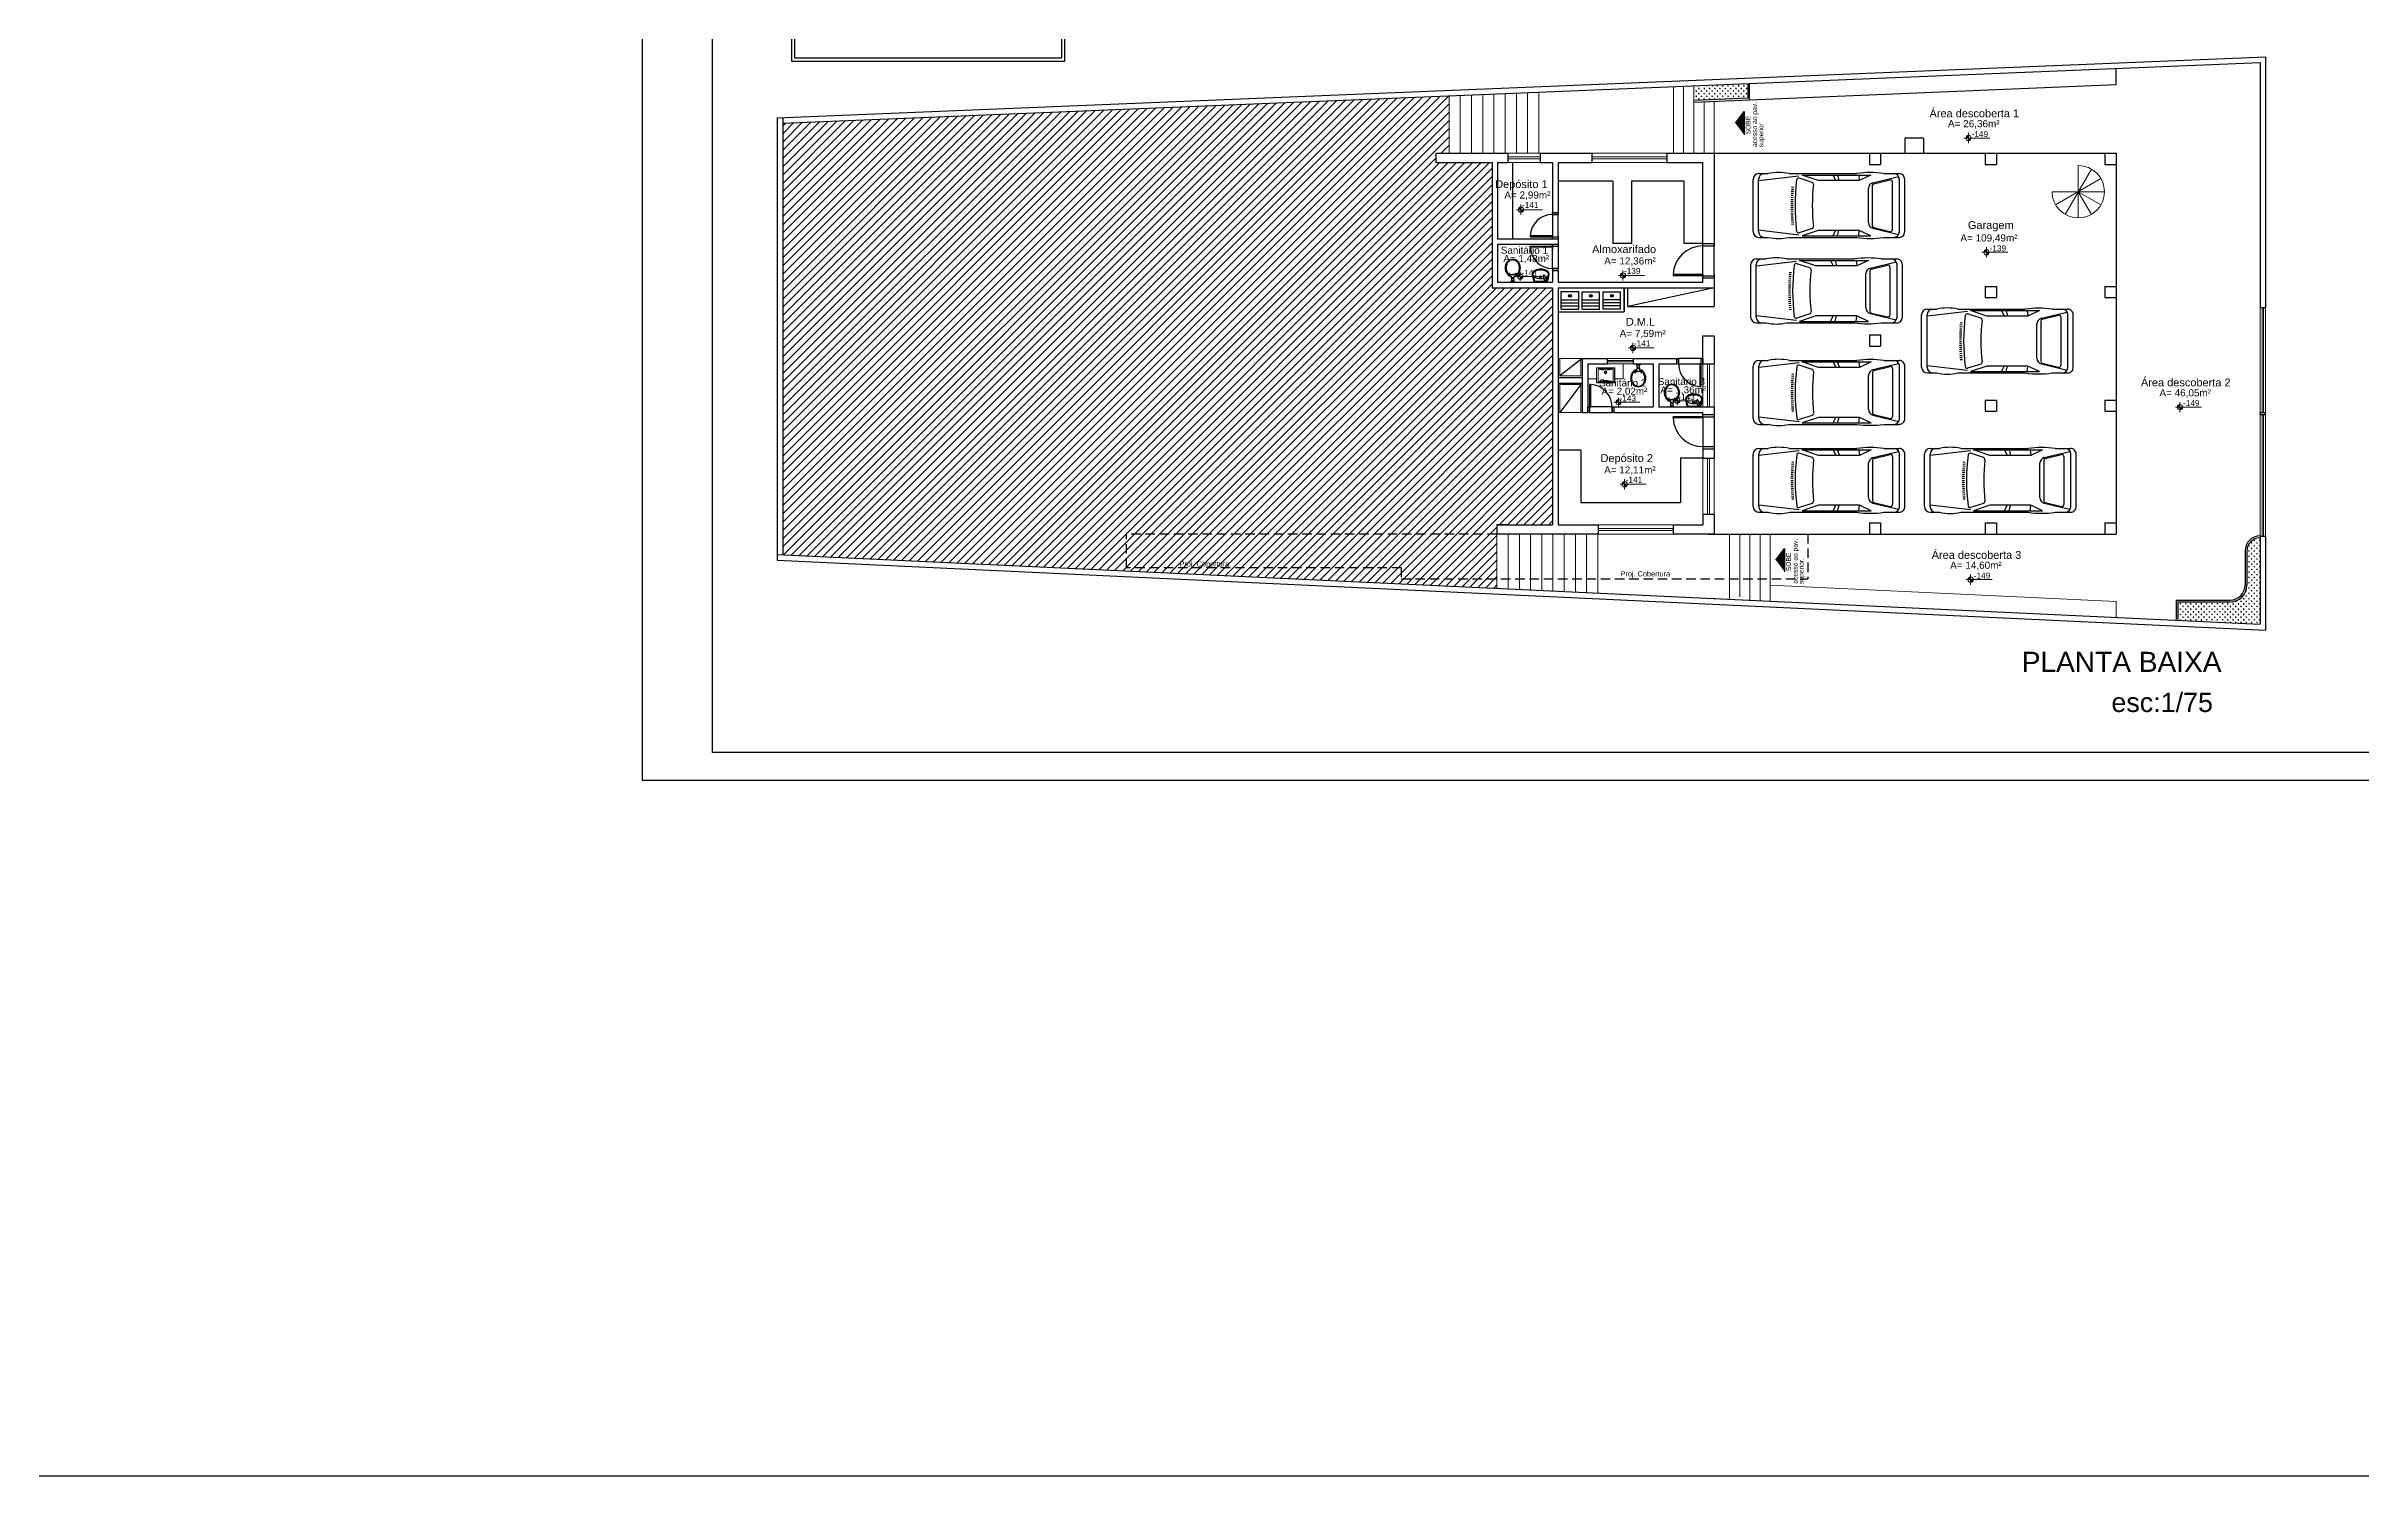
# Model space of a CAD drawing. Extents: x -165 to 197, y 154 to 653.
# Drawn here: x 74.9 to 136.8, y 371.2 to 409.5 of the extents above; entities that cross this region are included whole.
import ezdxf
from ezdxf.enums import TextEntityAlignment as Align

# ---------------------------------------------------------------- set-up
doc = ezdxf.new("R2010")
doc.units = 0
doc.header["$MEASUREMENT"] = 0
doc.linetypes.add('CONTINUO', pattern=[0])
doc.linetypes.add('HIDDEN2', pattern=[4.7625, 3.175, -1.5875])
doc.layers.get('0').update_dxf_attribs({"linetype": 'CONTINUOUS'})
for name, color, linetype, lineweight in [('AIT-ESQUADRIA 34', 252, 'CONTINUOUS', 15), ('AIT-PAREDE', 4, 'CONTINUOUS', 30), ('construir', 1, 'CONTINUOUS', 25), ('COTA de NIVEL', 12, 'CONTINUOUS', 20), ('DEMOLIR', 40, 'CONTINUOUS', 25), ('FININHA', 251, 'CONTINUOUS', 25), ('LAYOUT', 251, 'CONTINUOUS', 25), ('LAYOUT FIXO', 251, 'CONTINUOUS', 25), ('TEXTO-190', 190, 'CONTINUOUS', 20)]:
    doc.layers.add(name, color=color, linetype=linetype, lineweight=lineweight)
for name, color, linetype in [('AIT-PORTAS', 2, 'CONTINUOUS'), ('AIT-TRACO17', 7, 'CONTINUOUS'), ('AIT-VEGETAÇÃO 25', 92, 'CONTINUOUS'), ('COTA', 1, 'CONTINUOUS'), ('MARGEM', 4, 'CONTINUOUS'), ('PROJECAO', 5, 'HIDDEN2'), ('TEXTO', 190, 'CONTINUOUS')]:
    doc.layers.add(name, color=color, linetype=linetype)
doc.styles.add('ARIAL', font='ARIAL.TTF', dxfattribs={"height": 0.18})
doc.styles.add('cota25', font='ARIAL.TTF', dxfattribs={"height": 0.06})
doc.styles.add('PLANTA', font='stylu.ttf', dxfattribs={"height": 0.22})

# ---------------------------------------------------------------- blocks, each defined once
blk = doc.blocks.new('CARRO02')
at = {"linetype": 'Continuous'}
for p, q in [((0, 0.699), (0, -0.699)), ((0.143, 0.699), (0.143, -0.699)), ((0.566, 0.854), (0.155, 0.854)), ((0.854, 0.608), (0.169, 0.774)), ((0.333, -0.639), (0.333, 0.647)), ((0.83, 0.592), (0.396, 0.697)), ((2.746, 0.814), (0.904, 0.814)), ((0.904, 0.814), (1.215, 0.667)), ((1.231, 0.814), (1.215, 0.667)), ((1.215, 0.667), (2.311, 0.667)), ((3.089, 0.854), (1.284, 0.854)), ((1.798, 0.814), (1.761, 0.667)), ((1.918, 0.814), (1.849, 0.667)), ((2.311, 0.667), (2.746, 0.814)), ((2.477, 0.614), (2.826, 0.727)), ((2.831, 0.789), (3.908, 0.663)), ((3.902, 0.854), (3.652, 0.854)), ((3.908, 0.699), (3.908, -0.699)), ((4.056, 0.699), (4.056, -0.699)), ((0.869, -0.534), (0.869, 0.542)), ((0.973, 0.457), (0.973, -0.457)), ((3.026, 0.496), (2.966, 0.491)), ((3.031, 0.441), (2.97, 0.436)), ((3.035, 0.386), (2.974, 0.382)), ((3.038, 0.331), (2.978, 0.327)), ((3.041, 0.276), (2.981, 0.273)), ((3.043, 0.221), (2.983, 0.218)), ((3.045, 0.165), (2.985, 0.164)), ((3.047, 0.11), (2.986, 0.109)), ((3.047, 0.055), (2.987, 0.055)), ((3.048, 0), (2.987, 0)), ((0.854, -0.608), (0.169, -0.774)), ((0.83, -0.584), (0.396, -0.689)), ((2.477, -0.614), (2.826, -0.727)), ((3.026, -0.496), (2.966, -0.491)), ((3.031, -0.441), (2.97, -0.436)), ((3.035, -0.386), (2.974, -0.382)), ((3.038, -0.331), (2.978, -0.327)), ((3.041, -0.276), (2.981, -0.273)), ((3.043, -0.221), (2.983, -0.218)), ((3.045, -0.165), (2.985, -0.164)), ((3.047, -0.11), (2.986, -0.109)), ((3.047, -0.055), (2.987, -0.055)), ((0.566, -0.854), (0.155, -0.854)), ((0.904, -0.814), (1.215, -0.667)), ((2.746, -0.814), (0.904, -0.814)), ((1.231, -0.814), (1.215, -0.667)), ((1.215, -0.667), (2.311, -0.667)), ((3.089, -0.854), (1.284, -0.854)), ((1.798, -0.814), (1.761, -0.667)), ((1.918, -0.814), (1.849, -0.667)), ((2.311, -0.667), (2.746, -0.814)), ((2.831, -0.789), (3.908, -0.663)), ((3.902, -0.854), (3.652, -0.854))]:
    blk.add_line(p, q, dxfattribs=at)
for centre, radius, start, end in [((0.154, 0.699), 0.154, 89.91745, 180.08243), ((0.298, 0.699), 0.155, 90.01715, 179.98288), ((0.384, 0.647), 0.0516, 76.36609, 179.91083), ((0.925, -1.583), 2.463, 81.62164, 98.37836), ((2.842, 0.678), 0.0515, 6.83565, 108.16986), ((-2.703, 0), 5.637, 353.02615, 6.97385), ((3.371, -0.372), 1.257, 77.05582, 102.94418), ((3.753, 0.699), 0.155, 0.0171, 89.98291), ((3.902, 0.699), 0.155, 0.0171, 89.98291), ((0.817, 0.542), 0.0516, 359.91098, 76.26071), ((0.818, 0.457), 0.155, 0.04437, 76.31775), ((2.493, 0.565), 0.0518, 108.10553, 185.97443), ((-2.67, 0), 5.142, 353.75282, 6.24718), ((0.817, -0.534), 0.0516, 283.73933, 0.08914), ((0.818, -0.457), 0.155, 283.68224, 359.95563), ((2.493, -0.565), 0.0518, 174.02557, 251.89446), ((0.154, -0.699), 0.154, 179.91757, 270.08254), ((0.298, -0.699), 0.155, 180.01713, 269.98285), ((0.384, -0.639), 0.0516, 180.08906, 283.63393), ((0.925, 1.583), 2.463, 261.62163, 278.37837), ((2.842, -0.678), 0.0515, 251.83015, 353.16435), ((3.371, 0.372), 1.257, 257.05582, 282.94418), ((3.753, -0.699), 0.155, 270.0171, 359.9829), ((3.902, -0.699), 0.155, 270.0171, 359.9829)]:
    blk.add_arc(centre, radius, start, end, dxfattribs=at)
blk = doc.blocks.new('A$C2E354974')
at = {"layer": 'LAYOUT FIXO', "linetype": 'CONTINUO'}
for p, q in [((0.416, 0.304), (0.416, 0.195)), ((0.416, 0.086), (0.416, 0.195)), ((0.426, 0.074), (0.426, 0.318)), ((0.509, 0.195), (0.509, 0.225)), ((0.509, 0.195), (0.509, 0.165)), ((0.519, 0.195), (0.519, 0.22)), ((0.519, 0.195), (0.519, 0.17)), ((0.589, 0.195), (0.589, 0.22)), ((0.589, 0.195), (0.589, 0.17)), ((0.599, 0.195), (0.599, 0.235)), ((0.599, 0.195), (0.599, 0.155))]:
    blk.add_line(p, q, dxfattribs=at)
blk.add_lwpolyline([(0.33, 0.015, 0.050424), (0.374, 0.035, 0.092193), (0.453, 0.093, 0.19096), (0.466, 0.127), (0.466, 0.165), (0.509, 0.165, 1), (0.519, 0.165), (0.519, 0.17), (0.589, 0.17), (0.589, 0.16, 0.414214), (0.594, 0.155), (0.599, 0.155), (0.599, 0.15, 0.414214), (0.604, 0.145), (0.619, 0.145), (0.619, 0.195), (0.619, 0.245), (0.604, 0.245, 0.414214), (0.599, 0.24), (0.599, 0.235), (0.594, 0.235, 0.414214), (0.589, 0.23), (0.589, 0.22), (0.519, 0.22), (0.519, 0.225, 1), (0.509, 0.225), (0.466, 0.225), (0.466, 0.263, 0.19096), (0.453, 0.297, 0.092193), (0.374, 0.355, 0.050424), (0.33, 0.375, 0.082137), (0.238, 0.39, 0.082137), (0.145, 0.375, 0.090148), (0.07, 0.333, 0.104406), (0.017, 0.268, 0.117345), (0, 0.195, 0.117345), (0.017, 0.122, 0.104406), (0.07, 0.057, 0.090148), (0.145, 0.015, 0.082137), (0.238, 0, 0.082137)], format="xyb", close=True, dxfattribs=at)
for points in [[(0, 0.195), (0, 0.195, -0.117345)], [(0.02, 0.195, -0.117345), (0.035, 0.259, -0.104406), (0.082, 0.317, -0.090148), (0.151, 0.356, -0.082137), (0.238, 0.37, -0.082137)], [(0.02, 0.195), (0.02, 0.195, -0.117345)], [(0.02, 0.195, 0.117345), (0.035, 0.131, 0.104406), (0.082, 0.073, 0.090148), (0.151, 0.034, 0.082137), (0.238, 0.02, 0.082137)], [(0.238, 0.37, -0.082137), (0.324, 0.356, -0.050424), (0.364, 0.337, -0.050424)], [(0.238, 0.02, 0.082137), (0.324, 0.034, 0.050424), (0.364, 0.053, 0.050424)]]:
    blk.add_lwpolyline(points, format="xyb", dxfattribs=at)
for centre in [(0.393, 0.278), (0.393, 0.112)]:
    blk.add_circle(centre, 0.0101, dxfattribs=at)
for centre, start, end in [((0.259, 0.115), 50.2294, 64.31367), ((0.259, 0.275), 295.68633, 309.7706)]:
    blk.add_arc(centre, 0.246, start, end, dxfattribs=at)

msp = doc.modelspace()

# ---------------------------------------------------------------- hatches: boundary and pattern name
at = {"layer": 'AIT-VEGETAÇÃO 25'}
h = msp.add_hatch(dxfattribs=at)
h.set_pattern_fill('GRASS', color=256, scale=0.1, angle=630, style=0)
h.set_pattern_definition([(360, (-95.83318, 523.389255), (0.070710678, 0.070710678), [0.01875, -0.122671356]), (315, (-95.83318, 523.38925), (0.07071068, 0.07071068), [0.01875, -0.08125]), (45, (-95.83318, 523.38925), (-0.07071068, 0.07071068), [0.01875, -0.08125])])
h.paths.add_polyline_path([(118.927, 408.025), (120.379, 408.085), (120.379, 408.467), (118.927, 408.386)])
h = msp.add_hatch(dxfattribs=at)
h.set_pattern_fill('GRASS', color=256, scale=0.1, angle=90, style=0)
h.set_pattern_definition([(180, (131.87204, 396.32351), (-0.0707107, -0.0707107), [0.01875, -0.1226714]), (135, (131.87204, 396.32351), (-0.0707107, -0.0707107), [0.01875, -0.08125]), (225, (131.87204, 396.32351), (0.0707107, -0.0707107), [0.01875, -0.08125])])
h.paths.add_polyline_path([(134.068, 394.015), (134.068, 396.324, 0.414214), (133.718, 395.974), (133.718, 395.06, -0.414214), (133.268, 394.61), (131.872, 394.61), (131.872, 394.137)])
at = {"layer": 'construir'}
h = msp.add_hatch(color=256, dxfattribs=at)
h.paths.add_polyline_path([(120.117, 407.307), (120.275, 407.307), (120.275, 407.097)])
h.paths.add_polyline_path([(120.275, 407.721), (120.275, 407.307), (120.117, 407.307), (120.041, 407.409)])
h = msp.add_hatch(color=256, dxfattribs=at)
h.paths.add_polyline_path([(121.198, 395.628), (121.356, 395.628), (121.356, 395.418)])
h.paths.add_polyline_path([(121.356, 396.042), (121.356, 395.628), (121.198, 395.628), (121.122, 395.73)])
at = {"layer": 'COTA de NIVEL', "linetype": 'Continuous'}
h = msp.add_hatch(color=256, dxfattribs=at)
h.paths.add_polyline_path([(126.273, 407.014), (126.273, 407.085, 0.414214), (126.202, 407.014)])
h.paths.add_polyline_path([(126.273, 407.014), (126.273, 406.943, 0.414214), (126.344, 407.014)])
h = msp.add_hatch(color=256, dxfattribs=at)
h.paths.add_polyline_path([(114.306, 405.098), (114.306, 405.17, 0.414214), (114.234, 405.098)])
h.paths.add_polyline_path([(114.306, 405.098), (114.306, 405.027, 0.414214), (114.377, 405.098)])
h = msp.add_hatch(color=256, dxfattribs=at)
h.paths.add_polyline_path([(126.753, 403.959), (126.753, 404.03, 0.414214), (126.681, 403.959)])
h.paths.add_polyline_path([(126.753, 403.959), (126.753, 403.887, 0.414214), (126.824, 403.959)])
h = msp.add_hatch(color=256, dxfattribs=at)
h.paths.add_polyline_path([(114.287, 403.309), (114.287, 403.38, 0.414214), (114.216, 403.309)])
h.paths.add_polyline_path([(114.287, 403.309), (114.287, 403.238, 0.414214), (114.358, 403.309)])
h = msp.add_hatch(color=256, dxfattribs=at)
h.paths.add_polyline_path([(117.034, 403.338), (117.034, 403.41, 0.414214), (116.962, 403.338)])
h.paths.add_polyline_path([(117.034, 403.338), (117.034, 403.267, 0.414214), (117.105, 403.338)])
h = msp.add_hatch(color=256, dxfattribs=at)
h.paths.add_polyline_path([(117.299, 401.402), (117.299, 401.474, 0.414214), (117.227, 401.402)])
h.paths.add_polyline_path([(117.299, 401.402), (117.299, 401.331, 0.414214), (117.37, 401.402)])
h = msp.add_hatch(color=256, dxfattribs=at)
h.paths.add_polyline_path([(116.914, 399.951), (116.914, 400.023, 0.414214), (116.843, 399.951)])
h.paths.add_polyline_path([(116.914, 399.951), (116.914, 399.88, 0.414214), (116.985, 399.951)])
h = msp.add_hatch(color=256, dxfattribs=at)
h.paths.add_polyline_path([(118.485, 399.99), (118.485, 400.061, 0.414214), (118.413, 399.99)])
h.paths.add_polyline_path([(118.485, 399.99), (118.485, 399.918, 0.414214), (118.556, 399.99)])
h = msp.add_hatch(color=256, dxfattribs=at)
h.paths.add_polyline_path([(131.927, 399.819), (131.927, 399.89, 0.414214), (131.856, 399.819)])
h.paths.add_polyline_path([(131.927, 399.819), (131.927, 399.747, 0.414214), (131.998, 399.819)])
h = msp.add_hatch(color=256, dxfattribs=at)
h.paths.add_polyline_path([(117.078, 397.756), (117.078, 397.828, 0.414214), (117.006, 397.756)])
h.paths.add_polyline_path([(117.078, 397.756), (117.078, 397.685, 0.414214), (117.149, 397.756)])
h = msp.add_hatch(color=256, dxfattribs=at)
h.paths.add_polyline_path([(126.331, 395.207), (126.331, 395.279, 0.414214), (126.26, 395.207)])
h.paths.add_polyline_path([(126.331, 395.207), (126.331, 395.136, 0.414214), (126.402, 395.207)])
at = {"layer": 'FININHA'}
h = msp.add_hatch(dxfattribs=at)
h.set_pattern_fill('ANSI31', color=256, scale=1.25, style=0)
h.set_pattern_definition([(45, (94.56817, 394.97517), (-0.1104854, 0.1104854), [])])
h.paths.add_polyline_path([(113.532, 406.358), (112.032, 406.358), (112.032, 406.608), (112.382, 406.608), (112.382, 408.143), (94.568, 407.413), (94.568, 395.874), (113.662, 394.975), (113.662, 396.424), (113.662, 396.673), (113.962, 396.673), (115.152, 396.673), (115.152, 403.013), (113.532, 403.013)])

# ---------------------------------------------------------------- linework, layer by layer
msp.add_lwpolyline([(90.814, 434.388), (160.057, 434.388), (160.057, 389.838), (90.814, 389.838)], close=True)
at = {"layer": 'AIT-ESQUADRIA 34', "color": 9}
for p, q in [((134.068, 409.032), (134.068, 399.68)), ((134.218, 409.189), (134.218, 399.68)), ((112.382, 406.608), (112.382, 408.137)), ((112.682, 406.608), (112.682, 408.149)), ((112.982, 406.608), (112.982, 408.162)), ((113.282, 406.608), (113.282, 408.174)), ((113.582, 406.608), (113.582, 408.186)), ((113.882, 406.608), (113.882, 408.199)), ((114.182, 406.608), (114.182, 408.211)), ((114.482, 406.608), (114.482, 408.223)), ((114.782, 406.608), (114.782, 408.238)), ((118.382, 406.608), (118.382, 408.394)), ((118.655, 406.608), (118.655, 408.394)), ((118.927, 406.608), (118.927, 408.405)), ((119.2, 406.608), (119.2, 407.986)), ((119.472, 406.608), (119.472, 407.997)), ((114.822, 406.608), (113.952, 406.608)), ((114.822, 406.508), (113.952, 406.508)), ((113.952, 406.458), (114.822, 406.458)), ((113.952, 406.358), (114.822, 406.358)), ((118.202, 406.608), (116.202, 406.608)), ((118.202, 406.508), (116.202, 406.508)), ((118.202, 406.458), (116.202, 406.458)), ((118.202, 406.358), (116.202, 406.358)), ((128.859, 404.971), (129.559, 406.184)), ((129.209, 404.878), (129.209, 406.278)), ((129.909, 405.578), (128.509, 405.578)), ((128.603, 405.228), (129.815, 405.928)), ((129.209, 405.578), (129.559, 404.971)), ((129.209, 405.578), (129.815, 405.228)), ((134.128, 402.48), (134.128, 399.68)), ((134.158, 402.48), (134.158, 399.68)), ((115.942, 401.123), (115.302, 401.123)), ((115.342, 401.123), (115.342, 400.653)), ((115.342, 400.653), (115.902, 400.653)), ((115.902, 401.123), (115.902, 400.653)), ((116.322, 400.866), (116.322, 400.48)), ((116.327, 400.861), (116.327, 400.485)), ((116.805, 400.873), (116.329, 400.873)), ((116.8, 400.868), (116.334, 400.868)), ((116.367, 400.842), (116.367, 400.503)), ((116.767, 400.843), (116.368, 400.843)), ((117.317, 401.123), (116.617, 401.123)), ((117.317, 401.063), (116.617, 401.063)), ((117.317, 401.033), (116.617, 401.033)), ((117.317, 400.973), (116.617, 400.973)), ((116.767, 400.842), (116.767, 400.503)), ((116.807, 400.861), (116.807, 400.485)), ((116.812, 400.866), (116.812, 400.48)), ((117.042, 400.973), (117.042, 400.573)), ((119.172, 400.973), (119.172, 399.823)), ((119.297, 400.973), (119.297, 399.823)), ((119.347, 400.973), (119.347, 399.823)), ((119.472, 400.973), (119.472, 399.823)), ((115.342, 400.423), (115.902, 400.423)), ((115.342, 400.423), (115.342, 399.673)), ((115.902, 400.423), (115.902, 399.673)), ((116.322, 400.573), (116.092, 400.573)), ((116.805, 400.473), (116.329, 400.473)), ((116.8, 400.478), (116.334, 400.478)), ((116.767, 400.503), (116.368, 400.503)), ((117.042, 400.573), (116.812, 400.573)), ((115.302, 399.823), (115.302, 399.673)), ((115.302, 399.673), (115.342, 399.673)), ((115.902, 399.673), (115.342, 399.673)), ((115.902, 399.673), (115.942, 399.673)), ((134.068, 399.62), (134.068, 396.37)), ((134.128, 399.62), (134.128, 396.37)), ((134.158, 399.62), (134.158, 396.37)), ((134.218, 399.62), (134.218, 396.37)), ((119.172, 398.453), (119.172, 396.953)), ((119.297, 398.453), (119.297, 396.953)), ((119.347, 396.953), (119.347, 398.453)), ((119.472, 396.953), (119.472, 398.453)), ((113.662, 396.424), (113.662, 394.98)), ((113.962, 396.424), (113.962, 394.966)), ((114.262, 396.424), (114.262, 394.952)), ((114.562, 396.424), (114.562, 394.938)), ((114.862, 396.424), (114.862, 394.924)), ((115.162, 396.424), (115.162, 395.165)), ((115.162, 396.424), (115.162, 394.909)), ((115.462, 396.424), (115.462, 394.895)), ((115.762, 396.424), (115.762, 394.881)), ((116.062, 396.424), (116.062, 394.867)), ((116.362, 396.424), (116.362, 394.853)), ((116.372, 396.673), (118.372, 396.673)), ((116.372, 396.573), (118.372, 396.573)), ((116.372, 396.523), (118.372, 396.523)), ((116.372, 396.423), (118.372, 396.423)), ((119.882, 396.424), (119.882, 394.898)), ((119.882, 396.424), (119.882, 394.761)), ((119.882, 396.424), (119.882, 394.686)), ((120.155, 396.424), (120.155, 394.749)), ((120.155, 396.424), (120.155, 394.749)), ((120.427, 396.424), (120.427, 394.661)), ((120.427, 396.424), (120.427, 394.661)), ((120.7, 396.424), (120.7, 394.648)), ((120.972, 396.424), (120.972, 394.635)), ((120.972, 396.424), (120.972, 394.635)), ((120.972, 395.062), (130.222, 394.626)), ((130.222, 394.626), (130.222, 394.196))]:
    msp.add_line(p, q, dxfattribs=at)
for radius in [0.0335, 0.0225]:
    msp.add_circle((116.567, 400.747), radius, dxfattribs=at)
for centre, radius, start, end in [((129.209, 405.578), 0.7, 180, 90), ((116.329, 400.866), 0.007, 90, 180), ((116.334, 400.861), 0.007, 90, 180), ((116.567, 401.494), 0.682, 252.93847, 287.06153), ((116.368, 400.842), 0.0005, 90, 180), ((116.767, 400.842), 0.0005, 0, 90), ((116.8, 400.861), 0.007, 0, 90), ((116.805, 400.866), 0.007, 0, 90), ((116.329, 400.48), 0.007, 180, 270), ((116.334, 400.485), 0.007, 180, 270), ((116.567, 399.851), 0.682, 72.93847, 107.06153), ((116.368, 400.503), 0.0005, 180, 270), ((116.767, 400.503), 0.0005, 270, 0), ((116.8, 400.485), 0.007, 270, 0), ((116.805, 400.48), 0.007, 270, 0)]:
    msp.add_arc(centre, radius, start, end, dxfattribs=at)
at = {"layer": 'AIT-PAREDE'}
for p, q in [((94.418, 407.557), (134.218, 409.189)), ((94.568, 407.413), (134.068, 409.032)), ((134.068, 409.032), (134.068, 402.48)), ((134.218, 409.189), (134.218, 402.48)), ((118.927, 408.025), (120.379, 408.085)), ((118.927, 407.975), (120.419, 408.036)), ((120.379, 408.085), (120.379, 408.467)), ((120.419, 408.036), (120.419, 408.469)), ((124.572, 407.008), (124.572, 406.608)), ((125.072, 407.008), (124.572, 407.008)), ((125.072, 407.008), (125.072, 406.608)), ((112.032, 406.608), (112.032, 406.358)), ((112.032, 406.608), (113.952, 406.608)), ((112.032, 406.358), (113.532, 406.358)), ((112.162, 406.608), (112.312, 406.608)), ((113.532, 406.358), (113.532, 403.013)), ((113.682, 406.358), (113.952, 406.358)), ((113.682, 406.358), (113.682, 404.323)), ((113.952, 406.608), (113.952, 406.358)), ((114.822, 406.608), (116.202, 406.608)), ((114.822, 406.608), (114.822, 406.358)), ((114.822, 406.358), (115.152, 406.358)), ((115.152, 406.358), (115.152, 405.022)), ((115.302, 406.358), (116.202, 406.358)), ((115.302, 406.358), (115.302, 405.023)), ((116.202, 406.608), (116.202, 406.358)), ((118.202, 406.608), (119.472, 406.608)), ((118.202, 406.608), (118.202, 406.358)), ((118.202, 406.358), (119.172, 406.358)), ((119.172, 404.133), (119.172, 406.358)), ((119.322, 406.608), (124.572, 406.608)), ((119.472, 406.608), (119.472, 404.133)), ((123.622, 406.608), (123.922, 406.608)), ((123.622, 406.608), (123.922, 406.608)), ((123.622, 406.608), (123.622, 406.308)), ((123.622, 406.308), (123.922, 406.308)), ((123.622, 406.308), (123.922, 406.308)), ((123.922, 406.608), (123.922, 406.308)), ((123.922, 406.608), (123.922, 406.308)), ((124.572, 406.608), (125.072, 406.608)), ((125.072, 406.608), (130.222, 406.608)), ((126.722, 406.608), (126.722, 406.308)), ((126.722, 406.308), (127.022, 406.308)), ((127.022, 406.608), (127.022, 406.308)), ((129.922, 406.608), (129.922, 406.308)), ((129.922, 406.308), (130.222, 406.308)), ((130.222, 406.608), (130.222, 396.423)), ((115.152, 404.973), (115.302, 404.973)), ((113.682, 404.323), (115.302, 404.323)), ((115.152, 404.323), (115.152, 404.403)), ((115.152, 404.373), (115.302, 404.373)), ((115.152, 404.323), (115.152, 404.323)), ((115.302, 404.333), (115.302, 404.113)), ((113.682, 404.173), (115.302, 404.173)), ((113.682, 404.173), (115.152, 404.173)), ((113.682, 404.173), (113.682, 403.163)), ((115.152, 404.173), (115.302, 404.173)), ((115.152, 404.173), (115.152, 404.113)), ((115.152, 404.123), (115.152, 404.123)), ((115.152, 404.113), (115.152, 404.033)), ((119.172, 404.193), (119.472, 404.193)), ((119.172, 404.133), (119.472, 404.133)), ((113.682, 403.163), (115.152, 403.163)), ((115.152, 403.523), (115.302, 403.523)), ((115.152, 403.523), (115.302, 403.523)), ((115.152, 403.473), (115.152, 403.163)), ((115.152, 403.473), (115.152, 403.463)), ((115.302, 403.473), (115.302, 403.163)), ((115.302, 403.163), (119.172, 403.163)), ((119.172, 403.333), (119.472, 403.333)), ((119.172, 403.163), (119.172, 403.333)), ((119.172, 403.273), (119.472, 403.273)), ((119.472, 403.333), (119.472, 403.013)), ((113.532, 403.013), (115.152, 403.013)), ((115.152, 403.013), (115.152, 396.673)), ((115.302, 403.013), (119.472, 403.013)), ((115.302, 403.013), (115.302, 396.673)), ((126.722, 403.048), (127.022, 403.048)), ((126.722, 403.048), (126.722, 402.748)), ((126.722, 402.748), (127.022, 402.748)), ((127.022, 403.048), (127.022, 402.748)), ((129.922, 403.048), (130.222, 403.048)), ((129.922, 403.048), (129.922, 402.748)), ((129.922, 402.748), (130.222, 402.748)), ((134.068, 402.48), (134.218, 402.48)), ((119.172, 401.723), (119.472, 401.723)), ((119.172, 400.973), (119.172, 401.723)), ((119.472, 401.723), (119.472, 400.973)), ((123.622, 401.753), (123.922, 401.753)), ((123.622, 401.753), (123.922, 401.753)), ((123.622, 401.753), (123.622, 401.453)), ((123.622, 401.453), (123.922, 401.453)), ((123.622, 401.453), (123.922, 401.453)), ((123.922, 401.753), (123.922, 401.453)), ((123.922, 401.753), (123.922, 401.453)), ((115.302, 400.613), (115.942, 400.613)), ((115.942, 401.123), (116.617, 401.123)), ((115.942, 401.123), (115.942, 399.673)), ((116.092, 400.973), (116.617, 400.973)), ((116.092, 400.973), (116.092, 399.673)), ((116.617, 400.973), (116.617, 401.123)), ((117.317, 401.123), (118.472, 401.123)), ((117.317, 400.973), (117.317, 401.123)), ((117.317, 400.973), (117.842, 400.973)), ((117.842, 400.973), (117.842, 399.823)), ((117.992, 400.973), (118.472, 400.973)), ((117.992, 400.973), (117.992, 399.823)), ((119.132, 401.123), (119.172, 401.123)), ((119.132, 400.973), (119.472, 400.973)), ((119.172, 401.123), (119.172, 400.973)), ((115.302, 400.463), (115.942, 400.463)), ((126.722, 400.008), (127.022, 400.008)), ((126.722, 400.008), (127.022, 400.008)), ((126.722, 400.008), (126.722, 399.708)), ((127.022, 400.008), (127.022, 399.708)), ((129.922, 400.008), (130.222, 400.008)), ((129.922, 400.008), (130.222, 400.008)), ((129.922, 400.008), (129.922, 399.708)), ((115.942, 399.673), (116.092, 399.673)), ((116.092, 399.673), (116.092, 399.823)), ((116.092, 399.823), (116.092, 399.673)), ((116.132, 399.673), (116.092, 399.673)), ((116.792, 399.823), (117.842, 399.823)), ((116.792, 399.823), (116.792, 399.673)), ((116.792, 399.673), (119.172, 399.673)), ((117.992, 399.823), (119.472, 399.823)), ((119.172, 399.563), (119.172, 399.673)), ((119.172, 399.623), (119.472, 399.623)), ((119.172, 399.623), (119.472, 399.623)), ((119.172, 399.563), (119.472, 399.563)), ((119.172, 399.563), (119.472, 399.563)), ((119.472, 399.823), (119.472, 399.563)), ((126.722, 399.708), (127.022, 399.708)), ((129.922, 399.708), (130.222, 399.708)), ((134.068, 399.68), (134.218, 399.68)), ((134.068, 399.62), (134.068, 399.68)), ((134.068, 399.62), (134.218, 399.62)), ((134.218, 399.62), (134.218, 399.68)), ((119.172, 398.763), (119.472, 398.763)), ((119.172, 398.763), (119.172, 398.453)), ((119.172, 398.763), (119.472, 398.763)), ((119.472, 398.763), (119.472, 398.453)), ((119.172, 398.703), (119.472, 398.703)), ((119.172, 398.453), (119.472, 398.453)), ((119.172, 396.953), (119.472, 396.953)), ((119.172, 396.953), (119.172, 396.673)), ((119.472, 396.953), (119.472, 396.423)), ((113.662, 396.673), (115.152, 396.673)), ((113.662, 396.673), (113.662, 396.423)), ((113.962, 396.673), (113.662, 396.673)), ((116.372, 396.423), (113.662, 396.423)), ((115.302, 396.673), (116.372, 396.673)), ((116.372, 396.673), (116.372, 396.423)), ((118.372, 396.673), (119.172, 396.673)), ((118.372, 396.673), (118.372, 396.423)), ((119.322, 396.423), (118.372, 396.423)), ((119.472, 396.423), (119.212, 396.423)), ((119.322, 396.423), (130.222, 396.423)), ((123.622, 396.723), (123.922, 396.723)), ((123.622, 396.723), (123.922, 396.723)), ((123.622, 396.723), (123.622, 396.423)), ((123.622, 396.423), (123.922, 396.423)), ((123.922, 396.723), (123.922, 396.423)), ((123.922, 396.723), (123.922, 396.423)), ((126.722, 396.723), (127.022, 396.723)), ((126.722, 396.723), (127.022, 396.723)), ((126.722, 396.723), (126.722, 396.423)), ((126.722, 396.423), (127.022, 396.423)), ((127.022, 396.723), (127.022, 396.423)), ((129.922, 396.723), (130.222, 396.723)), ((129.922, 396.723), (130.222, 396.723)), ((129.922, 396.723), (129.922, 396.423)), ((129.922, 396.423), (130.222, 396.423)), ((134.068, 396.37), (134.068, 394.015)), ((134.068, 396.37), (134.218, 396.37)), ((134.218, 396.37), (134.218, 393.858)), ((94.418, 395.881), (134.068, 394.015)), ((94.418, 395.731), (134.218, 393.858)), ((134.068, 395.036), (134.068, 395.036))]:
    msp.add_line(p, q, dxfattribs=at)
at = {"layer": 'AIT-PORTAS', "color": 9}
for p, q in [((130.22, 408.444), (130.22, 408.875)), ((120.419, 408.036), (130.22, 408.444)), ((119.172, 403.363), (119.172, 404.171)), ((119.472, 403.371), (119.472, 404.171)), ((119.172, 403.363), (118.372, 403.363)), ((118.372, 403.363), (118.372, 403.333)), ((119.172, 403.333), (118.372, 403.333)), ((119.172, 403.363), (119.172, 403.333)), ((119.472, 403.371), (119.472, 403.333)), ((119.472, 403.371), (119.472, 403.333)), ((119.172, 399.563), (118.372, 399.563)), ((118.372, 399.533), (118.372, 399.563)), ((119.172, 399.533), (118.372, 399.533)), ((119.172, 399.533), (119.172, 399.563)), ((119.472, 399.525), (119.472, 399.563)), ((119.472, 399.525), (119.472, 399.563)), ((133.668, 395.974), (133.668, 395.06)), ((133.718, 395.974), (133.718, 395.06)), ((131.822, 394.66), (131.822, 394.14)), ((131.822, 394.66), (133.268, 394.66)), ((131.872, 394.61), (131.872, 394.14)), ((131.872, 394.61), (133.268, 394.61))]:
    msp.add_line(p, q, dxfattribs=at)
for centre, radius, start, end in [((119.172, 403.333), 0.8, 90, 177.8509), ((119.172, 399.563), 0.8, 182.1491, 270), ((134.068, 395.974), 0.4, 90, 180), ((134.068, 395.974), 0.35, 90, 180), ((133.268, 395.06), 0.4, 270, 0), ((133.268, 395.06), 0.45, 270, 0)]:
    msp.add_arc(centre, radius, start, end, dxfattribs=at)
at = {"layer": 'AIT-TRACO17'}
for p, q in [((94.418, 407.557), (94.418, 395.731)), ((94.568, 407.563), (94.568, 395.874))]:
    msp.add_line(p, q, dxfattribs=at)
at = {"layer": 'construir'}
for p, q in [((120.041, 407.409), (120.275, 407.721)), ((120.275, 407.721), (120.275, 407.097)), ((121.122, 395.73), (121.356, 396.042)), ((121.356, 396.042), (121.356, 395.418))]:
    msp.add_line(p, q, dxfattribs=at)
for points in [[(102.11, 413.538), (94.795, 413.538), (94.795, 409.071), (102.11, 409.071)], [(102.025, 413.453), (94.88, 413.453), (94.88, 409.156), (102.025, 409.156)]]:
    msp.add_lwpolyline(points, close=True, dxfattribs=at)
at = {"layer": 'COTA'}
msp.add_lwpolyline([(196.812, 530.083), (-10.774, 530.083), (-10.774, 371.249), (196.812, 371.249)], close=True, dxfattribs=at)
at = {"layer": 'COTA de NIVEL', "linetype": 'Continuous'}
for p, q in [((126.151, 407.014), (126.846, 407.014)), ((126.271, 407.151), (126.271, 406.877)), ((114.184, 405.098, -823.468), (114.878, 405.098, -823.468)), ((114.303, 405.235, -823.468), (114.303, 404.962, -823.468)), ((126.631, 403.959, -823.468), (127.325, 403.959, -823.468)), ((126.75, 404.095, -823.468), (126.75, 403.822, -823.468)), ((114.165, 403.309, -823.468), (114.86, 403.309, -823.468)), ((114.287, 403.429, -823.468), (114.287, 403.192, -823.468)), ((114.287, 403.309, -823.468), (114.287, 403.41, -823.468)), ((116.912, 403.338, -823.468), (117.606, 403.338, -823.468)), ((117.031, 403.475, -823.468), (117.031, 403.202, -823.468)), ((117.177, 401.402, -823.468), (117.871, 401.402, -823.468)), ((117.296, 401.539, -823.468), (117.296, 401.266, -823.468)), ((116.914, 400.072, -823.468), (116.914, 399.834, -823.468)), ((116.914, 399.951, -823.468), (116.914, 400.053, -823.468)), ((118.363, 399.99, -823.468), (119.057, 399.99, -823.468)), ((118.485, 400.11, -823.468), (118.485, 399.873, -823.468)), ((118.485, 399.99, -823.468), (118.485, 400.091, -823.468)), ((116.792, 399.951, -823.468), (117.487, 399.951, -823.468)), ((131.805, 399.819), (132.5, 399.819)), ((131.924, 399.955), (131.924, 399.682)), ((116.956, 397.756, -823.468), (117.65, 397.756, -823.468)), ((117.075, 397.893, -823.468), (117.075, 397.62, -823.468)), ((126.209, 395.207), (126.904, 395.207)), ((126.329, 395.344), (126.329, 395.071))]:
    msp.add_line(p, q, dxfattribs=at)
for centre in [(126.273, 407.014), (114.306, 405.098, -823.468), (126.753, 403.959, -823.468), (114.287, 403.309, -823.468), (117.034, 403.338, -823.468), (117.299, 401.402, -823.468), (116.914, 399.951, -823.468), (118.485, 399.99, -823.468), (131.927, 399.819), (117.078, 397.756, -823.468), (126.331, 395.207)]:
    msp.add_circle(centre, 0.0713, dxfattribs=at)
at = {"layer": 'DEMOLIR'}
msp.add_line((119.472, 394.709), (119.472, 394.703), dxfattribs=at)
at = {"layer": 'FININHA', "lineweight": -2}
for p, q in [((115.152, 404.973), (115.152, 405.023)), ((115.302, 405.023), (115.302, 404.973)), ((115.152, 403.523), (115.152, 403.473)), ((115.302, 403.473), (115.302, 403.523))]:
    msp.add_line(p, q, dxfattribs=at)
at = {"layer": 'FININHA'}
for p, q in [((115.152, 405.023), (115.302, 405.023)), ((115.302, 404.973), (115.152, 404.973)), ((115.152, 404.973), (115.152, 404.403)), ((115.302, 404.373), (115.302, 404.973)), ((115.152, 404.403), (115.152, 404.323)), ((115.152, 404.373), (115.302, 404.373)), ((115.302, 404.373), (115.302, 404.323)), ((115.152, 404.093), (115.152, 404.173)), ((115.152, 404.123), (115.302, 404.123)), ((115.152, 403.523), (115.152, 404.093)), ((115.302, 404.123), (115.302, 404.173)), ((115.302, 404.123), (115.302, 403.523)), ((115.302, 403.523), (115.152, 403.523)), ((115.152, 403.473), (115.302, 403.473)), ((118.472, 401.123), (118.522, 401.123)), ((118.472, 400.973), (118.472, 401.123)), ((118.522, 400.973), (118.472, 400.973)), ((118.522, 400.973), (118.522, 401.123)), ((118.522, 401.123), (118.522, 400.973)), ((119.122, 401.123), (118.522, 401.123)), ((118.522, 400.973), (119.092, 400.973)), ((119.172, 400.973), (119.092, 400.973)), ((119.122, 400.973), (119.122, 401.123)), ((119.122, 401.123), (119.172, 401.123)), ((119.122, 400.973), (119.122, 401.123)), ((119.172, 400.973), (119.172, 400.973)), ((116.092, 399.823), (116.092, 399.823)), ((116.092, 399.823), (116.172, 399.823)), ((116.142, 399.673), (116.092, 399.673)), ((116.142, 399.823), (116.142, 399.673)), ((116.142, 399.823), (116.142, 399.673)), ((116.142, 399.673), (116.742, 399.673)), ((116.742, 399.823), (116.172, 399.823)), ((116.742, 399.823), (116.742, 399.673)), ((116.742, 399.823), (116.792, 399.823)), ((116.742, 399.673), (116.742, 399.823)), ((116.792, 399.673), (116.742, 399.673)), ((119.172, 399.533), (119.172, 398.725)), ((119.472, 399.525), (119.472, 398.725))]:
    msp.add_line(p, q, dxfattribs=at)
for points in [[(115.152, 404.403), (114.552, 404.403), (114.552, 404.373), (115.152, 404.373)], [(115.152, 404.093), (114.552, 404.093), (114.552, 404.123), (115.152, 404.123)], [(119.092, 400.973), (119.092, 400.373), (119.122, 400.373), (119.122, 400.973)], [(116.172, 399.823), (116.172, 400.423), (116.142, 400.423), (116.142, 399.823)]]:
    msp.add_lwpolyline(points, close=True, dxfattribs=at)
for centre, start, end in [((115.152, 404.372), 90.01398, 177.04842), ((115.152, 404.124), 182.95158, 269.98602), ((119.123, 400.973), 180.01398, 267.04842), ((116.141, 399.823), 0.01398, 87.04842)]:
    msp.add_arc(centre, 0.601, start, end, dxfattribs=at)
at = {"layer": 'LAYOUT'}
for p, q in [((114.082, 406.358), (114.082, 404.323)), ((116.762, 405.858), (115.302, 405.858)), ((116.762, 405.858), (116.762, 404.193)), ((118.672, 405.858), (117.262, 405.858)), ((117.262, 405.858), (117.262, 404.193)), ((117.262, 405.858), (117.262, 404.193)), ((118.672, 404.193), (118.672, 405.858)), ((117.262, 404.193), (116.762, 404.193)), ((119.172, 404.193), (118.672, 404.193)), ((115.381, 402.907), (115.85, 402.907)), ((115.381, 402.44), (115.381, 402.907)), ((115.381, 402.686), (115.85, 402.686)), ((115.381, 402.605), (115.85, 402.605)), ((115.381, 402.524), (115.85, 402.524)), ((115.85, 402.44), (115.85, 402.907)), ((115.94, 402.44), (115.941, 402.906)), ((115.94, 402.686), (116.41, 402.686)), ((115.94, 402.605), (116.41, 402.605)), ((115.94, 402.524), (116.409, 402.524)), ((115.941, 402.906), (116.409, 402.906)), ((116.409, 402.44), (116.409, 402.906)), ((116.969, 402.686), (116.499, 402.686)), ((116.5, 402.906), (116.968, 402.906)), ((116.5, 402.44), (116.5, 402.906)), ((116.969, 402.605), (116.5, 402.605)), ((116.969, 402.524), (116.5, 402.524)), ((116.969, 402.44), (116.968, 402.906)), ((117.062, 403.013), (117.062, 402.363)), ((117.062, 402.413), (117.062, 403.013)), ((117.162, 402.513), (117.162, 403.013)), ((119.472, 403.013), (117.162, 402.513)), ((117.162, 402.513), (119.472, 402.513)), ((119.472, 403.013), (119.472, 402.513)), ((115.302, 402.363), (117.062, 402.363)), ((115.381, 402.44), (115.85, 402.44)), ((115.94, 402.44), (116.409, 402.44)), ((116.969, 402.44), (116.5, 402.44)), ((115.942, 401.123), (115.342, 400.653)), ((115.902, 400.423), (115.342, 399.673)), ((115.902, 398.673), (115.302, 398.673)), ((115.902, 398.673), (115.902, 397.273)), ((118.572, 398.453), (118.572, 397.273)), ((119.172, 398.453), (118.572, 398.453)), ((115.902, 397.273), (118.572, 397.273))]:
    msp.add_line(p, q, dxfattribs=at)
for centre, radius in [((115.616, 402.793), 0.0368), ((115.616, 402.793), 0.0196), ((116.175, 402.792), 0.0368), ((116.175, 402.792), 0.0196), ((116.734, 402.792), 0.0368), ((116.734, 402.792), 0.0196)]:
    msp.add_circle(centre, radius, dxfattribs=at)
at = {"layer": 'LAYOUT FIXO', "linetype": 'CONTINUO'}
for p, q in [((114.895, 403.336), (114.927, 403.218)), ((114.902, 403.348), (114.922, 403.355)), ((114.934, 403.349), (114.983, 403.237)), ((118.994, 399.996), (119.025, 399.878)), ((119, 400.008), (119.021, 400.015)), ((119.033, 400.009), (119.082, 399.897))]:
    msp.add_line(p, q, dxfattribs=at)
for points in [[(114.607, 403.377, 0.092636), (114.662, 403.163), (115.002, 403.163, 0.092636), (115.057, 403.377, 0.136108), (115.041, 403.425, 0.106861), (114.988, 403.474, 0.073747), (114.92, 403.502, 0.060305), (114.832, 403.512, 0.060305), (114.745, 403.502, 0.073747), (114.677, 403.474, 0.106861), (114.624, 403.425, 0.136108)], [(118.706, 400.037, 0.092636), (118.761, 399.823), (119.101, 399.823, 0.092636), (119.156, 400.037, 0.136108), (119.139, 400.085, 0.106861), (119.086, 400.134, 0.073747), (119.018, 400.162, 0.060305), (118.931, 400.172, 0.060305), (118.844, 400.162, 0.073747), (118.776, 400.134, 0.106861), (118.723, 400.085, 0.136108)]]:
    msp.add_lwpolyline(points, format="xyb", close=True, dxfattribs=at)
for points in [[(114.627, 403.371, -0.153587), (114.641, 403.413, -0.106861), (114.687, 403.457, -0.073747), (114.75, 403.482, -0.060305), (114.832, 403.492, -0.060305), (114.915, 403.482, -0.073747), (114.978, 403.457, -0.106861), (115.024, 403.413, -0.153587), (115.038, 403.371, -0.153587), (115.024, 403.328, -0.106861), (114.978, 403.285, -0.014792), (114.966, 403.278, -0.039243)], [(114.916, 403.259, -0.121735), (114.75, 403.259, -0.073747), (114.687, 403.285, -0.106861), (114.641, 403.328, -0.153587), (114.627, 403.371, -0.153587)], [(114.63, 403.351, 0.075143), (114.675, 403.183), (114.99, 403.183, 0.075143), (115.035, 403.351)], [(118.726, 400.031, -0.153587), (118.739, 400.073, -0.106861), (118.786, 400.117, -0.073747), (118.849, 400.142, -0.060305), (118.931, 400.152, -0.060305), (119.013, 400.142, -0.073747), (119.076, 400.117, -0.106861), (119.123, 400.073, -0.153587), (119.136, 400.031, -0.153587), (119.123, 399.988, -0.106861), (119.076, 399.945, -0.014792), (119.064, 399.938, -0.039243)], [(119.014, 399.919, -0.121735), (118.849, 399.919, -0.073747), (118.786, 399.945, -0.106861), (118.739, 399.988, -0.153587), (118.726, 400.031, -0.153587)], [(118.729, 400.011, 0.075143), (118.774, 399.843), (119.088, 399.843, 0.075143), (119.134, 400.011)]]:
    msp.add_lwpolyline(points, format="xyb", dxfattribs=at)
for centre, radius in [((114.832, 403.297), 0.0347), ((114.832, 403.297), 0.0265), ((114.955, 403.227), 0.03), ((118.931, 399.957), 0.0347), ((118.931, 399.957), 0.0265), ((119.054, 399.887), 0.03)]:
    msp.add_circle(centre, radius, dxfattribs=at)
for centre, radius, start, end in [((114.905, 403.338), 0.01, 109.13965, 194.7861), ((114.955, 403.227), 0.0361, 160.74822, 57.53109), ((114.925, 403.346), 0.01, 23.49321, 109.13965), ((119.004, 399.998), 0.01, 109.13965, 194.7861), ((119.024, 400.006), 0.01, 23.49321, 109.13965), ((119.054, 399.887), 0.0361, 160.74822, 57.53109)]:
    msp.add_arc(centre, radius, start, end, dxfattribs=at)
at = {"layer": 'MARGEM'}
msp.add_lwpolyline([(92.689, 433.638), (159.307, 433.638), (159.307, 390.588), (92.689, 390.588)], close=True, dxfattribs=at)
at = {"layer": 'PROJECAO', "ltscale": 0.08}
for p, q in [((113.662, 396.424), (103.757, 396.424)), ((103.757, 395.524), (103.757, 396.424)), ((121.972, 396.424), (121.972, 395.228)), ((111.104, 395.524), (103.757, 395.524)), ((111.104, 395.524), (111.104, 395.228)), ((111.104, 395.228), (121.972, 395.228))]:
    msp.add_line(p, q, dxfattribs=at)

# ---------------------------------------------------------------- block references
at = {"layer": 'LAYOUT', "color": 6, "linetype": 'Continuous', "rotation": 180}
for p in [(124.568, 405.21), (124.504, 402.927), (129.076, 401.586), (124.572, 400.213), (124.572, 397.861), (129.154, 397.861)]:
    msp.add_blockref('CARRO02', p, dxfattribs=at)
at = {"layer": 'LAYOUT FIXO', "linetype": 'CONTINUO', "xscale": -1}
for p, rotation in [((114.28, 403.781), 90), ((117.247, 400.354), 270), ((118.536, 400.441), 90)]:
    msp.add_blockref('A$C2E354974', p, dxfattribs=dict(at, rotation=rotation))

# ---------------------------------------------------------------- texts
at = {"layer": 'COTA de NIVEL', "linetype": 'Continuous', "style": 'ARIAL'}
for s, p in [('-149', (126.797, 407.201, 823.468)), ('-141', (114.774, 405.301)), ('-139', (127.277, 404.146)), ('-141', (114.757, 403.488)), ('-139', (117.502, 403.541)), ('-141', (117.767, 401.605)), ('-143', (117.384, 400.131)), ('-143', (118.954, 400.169)), ('-149', (132.451, 400.006, 823.468)), ('-141', (117.546, 397.959)), ('-149', (126.855, 395.395, 823.468))]:
    msp.add_text(s, height=0.1578, dxfattribs=at).set_placement(p, align=Align.TOP_RIGHT)
at = {"layer": 'TEXTO', "style": 'ARIAL'}
for s, p in [('SOBE', (120.443, 407.112)), ('acesso ao pav.', (120.62, 406.775)), ('superior ', (120.785, 406.769)), ('acesso ao pav.', (121.701, 395.097)), ('SOBE', (121.524, 395.433)), ('superior. ', (121.867, 395.09))]:
    msp.add_text(s, height=0.128, rotation=90, dxfattribs=at).set_placement(p)
at = {"layer": 'TEXTO'}
for s, insert, char_height, width, attachment_point, style in [('{\\fArial|b0|i0|c238|p34;A= }26{\\fArial|b0|i0|c238|p34;,}36{\\fArial|b0|i0|c238|p34;m²}', (127.104, 407.493), 0.19, 8.59791, 3, 'ARIAL'), ('{\\fArial|b0|i0|c238|p34;A= }2{\\fArial|b0|i0|c238|p34;,}99{\\fArial|b0|i0|c238|p34;m²}', (115.094, 405.586, -823.468), 0.19, 8.59791, 3, 'ARIAL'), ('{\\fArial|b0|i0|c238|p34;A= 1}09{\\fArial|b0|i0|c238|p34;,}49{\\fArial|b0|i0|c238|p34;m²}', (127.584, 404.438, -823.468), 0.19, 8.59791, 3, 'ARIAL'), ('{\\fArial|b0|i0|c238|p34;A= 1}2{\\fArial|b0|i0|c238|p34;,}36{\\fArial|b0|i0|c238|p34;m²}', (117.911, 403.823), 0.19, 8.59791, 3, 'ARIAL'), ('{\\fArial|b0|i0|c238|p34;A= }7,59{\\fArial|b0|i0|c238|p34;m²}', (118.177, 401.884, -823.468), 0.19, 8.59791, 3, 'ARIAL'), ('{\\fArial|b0|i0|c238|p34;A= }46{\\fArial|b0|i0|c238|p34;,}05{\\fArial|b0|i0|c238|p34;m²}', (132.758, 400.298), 0.19, 8.59791, 3, 'ARIAL'), ('{\\fArial|b0|i0|c238|p34;A= 1}2{\\fArial|b0|i0|c238|p34;,\\fArial|b0|i0|c204|p34;11\\fArial|b0|i0|c238|p34;m²}', (117.909, 398.236, -823.468), 0.19, 8.59791, 3, 'ARIAL'), ('Proj. Cobertura', (106.503, 395.698, -823.468), 0.14, 8.59791, 3, 'ARIAL'), ('{\\fArial|b0|i0|c238|p34;A= 1}4{\\fArial|b0|i0|c238|p34;,}60{\\fArial|b0|i0|c238|p34;m²}', (127.162, 395.687), 0.19, 8.59791, 3, 'ARIAL'), ('Proj. Cobertura', (118.295, 395.433, -823.468), 0.14, 8.59791, 3, 'ARIAL'), ('{\\fSwis721 Ex BT|b0|i0|c0|p34;PLANTA BAIXA}', (127.697, 393.009), 0.5375, 20.81284, 4, 'PLANTA')]:
    msp.add_mtext(s, dxfattribs=dict(at, insert=insert, char_height=char_height, width=width, attachment_point=attachment_point, style=style))
at = {"layer": 'TEXTO', "insert": (127.5, 391.493), "char_height": 0.51421, "attachment_point": 4, "style": 'PLANTA'}
msp.add_mtext('{\\fSwis721 Ex BT|b0|i0|c0|p34;             esc:1/75      \\P                                  }', dxfattribs=at)
at = {"layer": 'TEXTO-190', "attachment_point": 9, "style": 'cota25'}
for s, insert, char_height in [('Área descoberta 1', (127.627, 407.566, 823.468), 0.21), ('Depósito 1', (115.018, 405.614), 0.21), ('Garagem', (127.48, 404.519), 0.21), ('Sanitário 1', (115.028, 403.918), 0.189), ('{\\fArial|b0|i0|c238|p34;A= \\fArial|b0|i0|c204|p34;1\\fArial|b0|i0|c238|p34;,}4{\\fArial|b0|i0|c204|p34;8\\fArial|b0|i0|c238|p34;m²}', (115.059, 403.663, -823.468), 0.189), ('Almoxarifado', (117.919, 403.935, 823.468), 0.21), ('D.M.L', (117.894, 401.995), 0.21), ('{\\fArial|b0|i0|c204|p34;Sanitário }3', (119.226, 400.409), 0.189), ('{\\fArial|b0|i0|c186|p34;Área descoberta 2}', (133.281, 400.371, 823.468), 0.21), ('{\\fArial|b0|i0|c204|p34;Sanitário }2', (117.656, 400.371), 0.189), ('{\\fArial|b0|i0|c238|p34;A= }2{\\fArial|b0|i0|c238|p34;,}02{\\fArial|b0|i0|c238|p34;m²}', (117.686, 400.116, -823.468), 0.189), ('{\\fArial|b0|i0|c238|p34;A= \\fArial|b0|i0|c204|p34;1\\fArial|b0|i0|c238|p34;,}36{\\fArial|b0|i0|c238|p34;m²}', (119.257, 400.154, -823.468), 0.189), ('Depósito 2', (117.835, 398.288), 0.21), ('{\\fArial|b0|i0|c186|p34;Área descoberta }3', (127.685, 395.76, 823.468), 0.21)]:
    msp.add_mtext(s, dxfattribs=dict(at, insert=insert, char_height=char_height))

doc.saveas('drawing.dxf')
